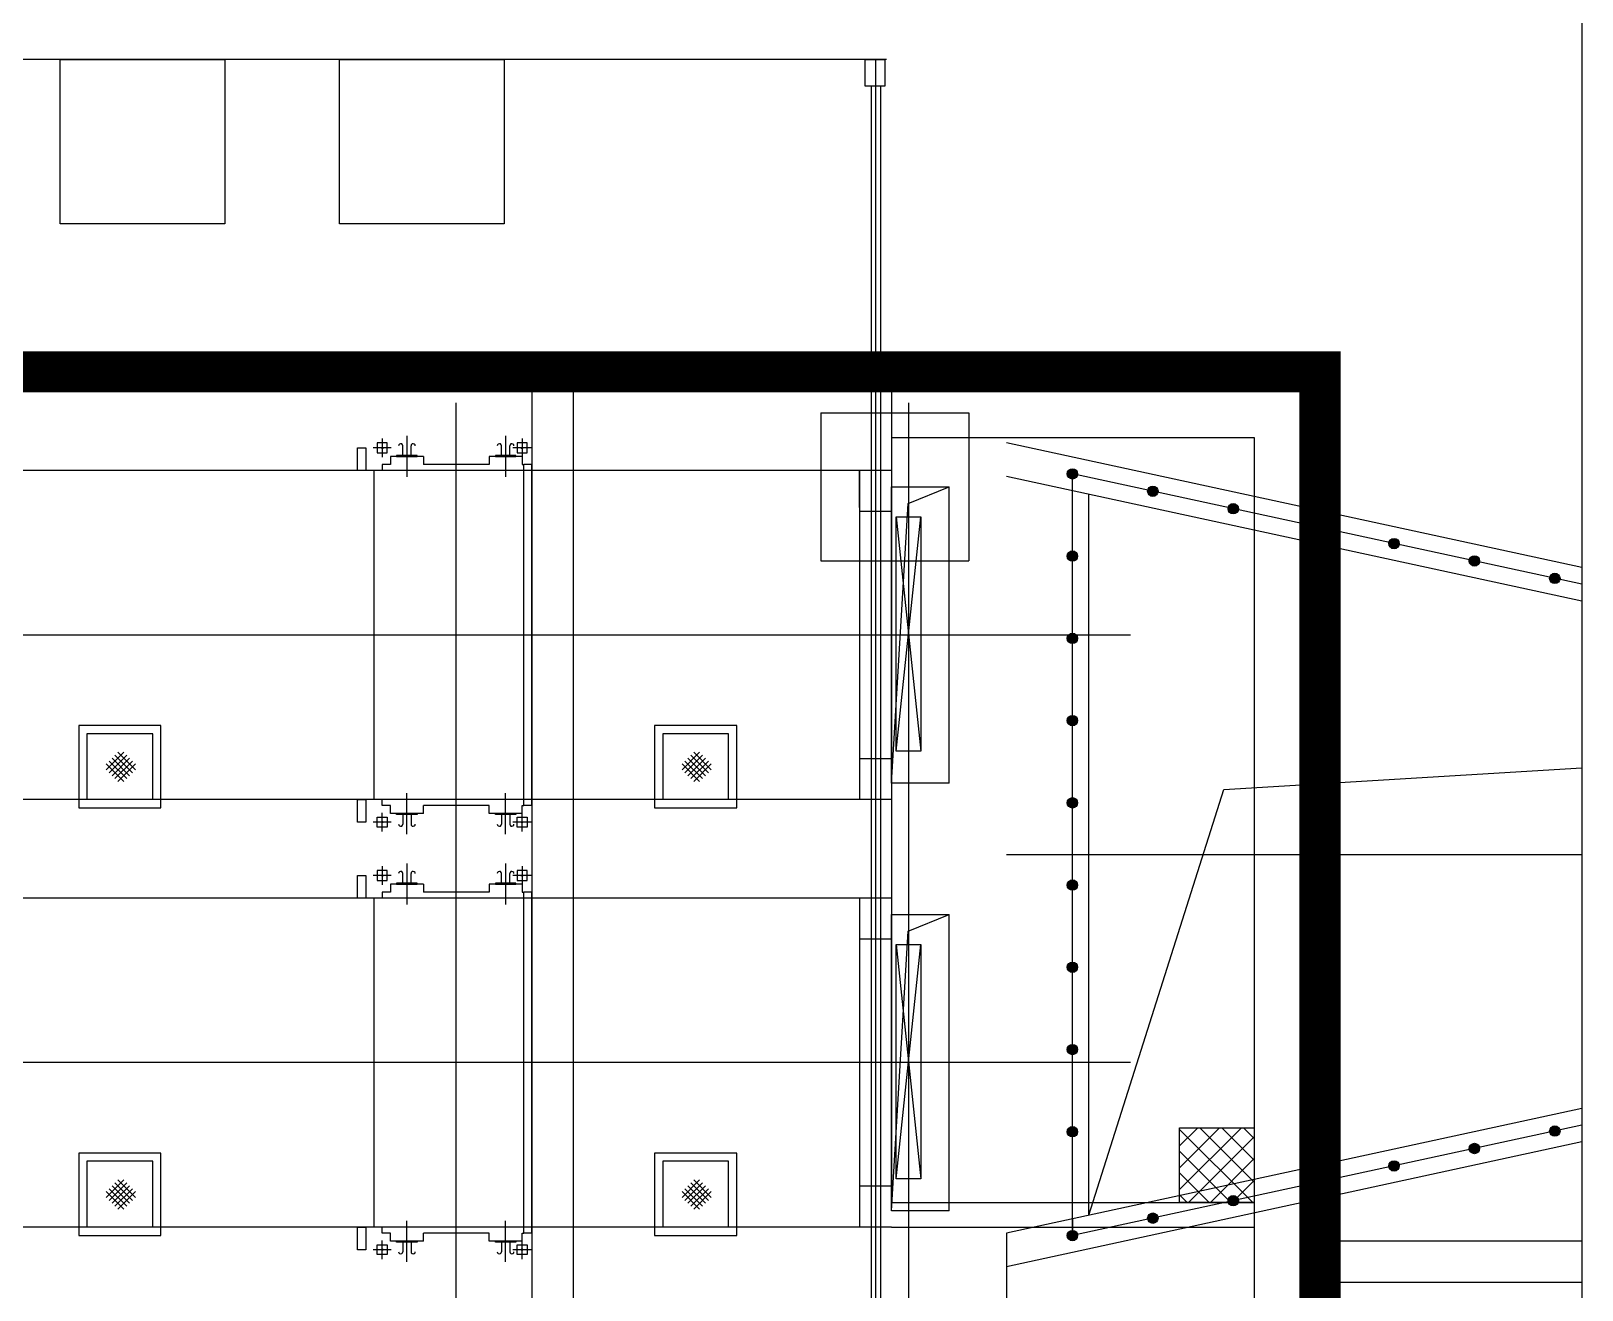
# Model space of a CAD drawing. Extents: x 93518 to 937116, y -359949 to 58022.
# Drawn here: x 694149 to 695080, y -116773 to -116016 of the extents above; entities that cross this region are included whole.
import ezdxf

# ---------------------------------------------------------------- set-up
doc = ezdxf.new("R2010")
doc.units = 0
doc.header["$LTSCALE"] = 1000
doc.header["$MEASUREMENT"] = 0
doc.layers.get('0').update_dxf_attribs({"color": 8, "linetype": 'CONTINUOUS'})
doc.layers.add('Z-本期建构筑物', color=8, linetype='CONTINUOUS')
doc.styles.add('HZ', font='geditxt.shx', dxfattribs={"width": 0.8, "bigfont": 'dxt.shx'})

# ---------------------------------------------------------------- blocks, each defined once
blk = doc.blocks.new('wq')
at = {"ltscale": 10}
for points in [[(3821.4617, 1716.3313, 1), (3821.3353, 1716.3313, 1)], [(3822.439, 1716.1195, 1), (3822.3126, 1716.1195, 1)], [(3823.4163, 1715.9076, 1), (3823.2899, 1715.9076, 1)], [(3824.3936, 1715.6957, 1), (3824.2672, 1715.6957, 1)], [(3825.3709, 1715.4839, 1), (3825.2445, 1715.4839, 1)], [(3821.4617, 1715.3313, 1), (3821.3353, 1715.3313, 1)], [(3826.3482, 1715.272, 1), (3826.2218, 1715.272, 1)], [(3827.3255, 1715.0602, 1), (3827.1991, 1715.0602, 1)], [(3821.4617, 1714.3313, 1), (3821.3353, 1714.3313, 1)], [(3821.4617, 1713.3313, 1), (3821.3353, 1713.3313, 1)], [(3821.4617, 1712.3313, 1), (3821.3353, 1712.3313, 1)], [(3821.4617, 1711.3313, 1), (3821.3353, 1711.3313, 1)], [(3821.4617, 1710.3313, 1), (3821.3353, 1710.3313, 1)], [(3821.4617, 1709.3313, 1), (3821.3353, 1709.3313, 1)], [(3821.4617, 1708.3313, 1), (3821.3353, 1708.3313, 1)], [(3827.1991, 1708.3401, 1), (3827.3255, 1708.3401, 1)], [(3826.2218, 1708.1282, 1), (3826.3482, 1708.1282, 1)], [(3825.2445, 1707.9163, 1), (3825.3709, 1707.9163, 1)], [(3824.2672, 1707.7045, 1), (3824.3936, 1707.7045, 1)], [(3823.2899, 1707.4926, 1), (3823.4163, 1707.4926, 1)], [(3822.3126, 1707.2808, 1), (3822.439, 1707.2808, 1)], [(3821.3353, 1707.0689, 1), (3821.4617, 1707.0689, 1)]]:
    blk.add_hatch(color=8, dxfattribs=at).paths.add_polyline_path(points)
at = {"color": 8, "ltscale": 10}
for p, q in [((3819.1403, 1721.372), (3796.2785, 1721.372)), ((3809.0954, 1721.372), (3811.0954, 1721.372)), ((3809.0954, 1719.372), (3809.0954, 1721.372)), ((3811.0954, 1721.372), (3811.0954, 1719.372)), ((3812.4908, 1721.372), (3814.4908, 1721.372)), ((3812.4908, 1719.372), (3812.4908, 1721.372)), ((3814.4908, 1721.372), (3814.4908, 1719.372)), ((3818.8769, 1721.372), (3818.8769, 1721.0507)), ((3818.8769, 1721.372), (3819.1227, 1721.372)), ((3819.0083, 1686.572), (3819.0083, 1721.372)), ((3819.1227, 1721.0507), (3819.1227, 1721.372)), ((3818.8769, 1721.0507), (3819.1227, 1721.0507)), ((3818.9521, 1721.0507), (3818.9521, 1686.8934)), ((3819.0656, 1721.0507), (3819.0656, 1686.8934)), ((3811.0954, 1719.372), (3809.0954, 1719.372)), ((3814.4908, 1719.372), (3812.4908, 1719.372)), ((3824.4085, 1717.572), (3797.1285, 1717.572)), ((3813.1604, 1717.572), (3814.7104, 1717.572)), ((3814.7354, 1717.6363), (3815.0125, 1717.6363)), ((3814.8285, 1717.6363), (3814.8285, 1696.7)), ((3815.0125, 1717.5646), (3815.1018, 1717.6865)), ((3815.0125, 1717.6363), (3815.0125, 1717.5646)), ((3815.1018, 1717.6865), (3815.1018, 1717.6353)), ((3815.1018, 1717.6353), (3815.3894, 1717.6353)), ((3815.3285, 1717.6363), (3815.3285, 1696.7)), ((3824.4085, 1695.572), (3824.4085, 1717.572)), ((3824.4085, 1717.572), (3824.4085, 1716.122)), ((3819.2002, 1717.472), (3819.2002, 1707.547)), ((3813.9085, 1694.5292), (3813.9085, 1717.1949)), ((3819.4085, 1694.5292), (3819.4085, 1717.1949)), ((3818.3387, 1717.072), (3820.1387, 1717.072)), ((3818.3387, 1717.072), (3818.3387, 1715.272)), ((3820.1387, 1717.072), (3820.1387, 1715.272)), ((3812.7085, 1716.647), (3812.8085, 1716.647)), ((3812.7085, 1716.372), (3812.7085, 1716.647)), ((3812.8085, 1716.647), (3812.8085, 1716.372)), ((3813.119, 1716.647), (3812.898, 1716.647)), ((3812.9485, 1716.707), (3812.9485, 1716.587)), ((3813.0685, 1716.707), (3812.9485, 1716.707)), ((3813.0085, 1716.7605), (3813.0085, 1716.5335)), ((3813.0685, 1716.587), (3813.0685, 1716.707)), ((3813.2585, 1716.554), (3813.2585, 1716.6721)), ((3813.3085, 1716.7939), (3813.3085, 1716.2942)), ((3813.3585, 1716.554), (3813.3585, 1716.6721)), ((3814.4585, 1716.554), (3814.4585, 1716.6721)), ((3814.5085, 1716.7939), (3814.5085, 1716.2942)), ((3814.5585, 1716.554), (3814.5585, 1716.6721)), ((3814.819, 1716.647), (3814.598, 1716.647)), ((3814.6485, 1716.707), (3814.6485, 1716.587)), ((3814.7685, 1716.707), (3814.6485, 1716.707)), ((3814.7085, 1716.7605), (3814.7085, 1716.5335)), ((3814.7685, 1716.587), (3814.7685, 1716.707)), ((3819.2002, 1716.772), (3823.6085, 1716.772)), ((3827.5926, 1715.1932, 0), (3820.5985, 1716.7094, 0)), ((3823.6085, 1716.772), (3823.6085, 1712.172)), ((3812.9485, 1716.587), (3813.0685, 1716.587)), ((3813.1085, 1716.444), (3813.0085, 1716.444)), ((3813.0085, 1716.444), (3813.0085, 1716.372)), ((3813.5085, 1716.544), (3813.1085, 1716.544)), ((3813.1085, 1716.544), (3813.1085, 1716.444)), ((3813.1874, 1716.554), (3813.1835, 1716.5502)), ((3813.1835, 1716.554), (3813.1835, 1716.544)), ((3813.4335, 1716.554), (3813.1835, 1716.554)), ((3813.1835, 1716.544), (3813.4335, 1716.544)), ((3813.1986, 1716.554), (3813.1886, 1716.544)), ((3813.2098, 1716.554), (3813.1998, 1716.544)), ((3813.221, 1716.554), (3813.211, 1716.544)), ((3813.2323, 1716.554), (3813.2223, 1716.544)), ((3813.2435, 1716.554), (3813.2335, 1716.544)), ((3813.2547, 1716.554), (3813.2447, 1716.544)), ((3813.2659, 1716.554), (3813.2559, 1716.544)), ((3813.2772, 1716.554), (3813.2672, 1716.544)), ((3813.2884, 1716.554), (3813.2784, 1716.544)), ((3813.2996, 1716.554), (3813.2896, 1716.544)), ((3813.3085, 1716.5517), (3813.3008, 1716.544)), ((3813.3108, 1716.554), (3813.3085, 1716.5517)), ((3813.3221, 1716.554), (3813.3121, 1716.544)), ((3813.3333, 1716.554), (3813.3233, 1716.544)), ((3813.3445, 1716.554), (3813.3345, 1716.544)), ((3813.3557, 1716.554), (3813.3457, 1716.544)), ((3813.367, 1716.554), (3813.357, 1716.544)), ((3813.3782, 1716.554), (3813.3682, 1716.544)), ((3813.3894, 1716.554), (3813.3794, 1716.544)), ((3813.4006, 1716.554), (3813.3906, 1716.544)), ((3813.4119, 1716.554), (3813.4019, 1716.544)), ((3813.4231, 1716.554), (3813.4131, 1716.544)), ((3813.4335, 1716.5532), (3813.4243, 1716.544)), ((3813.4335, 1716.544), (3813.4335, 1716.554)), ((3813.5085, 1716.544), (3813.5085, 1716.444)), ((3814.3085, 1716.444), (3813.5085, 1716.444)), ((3814.7085, 1716.544), (3814.3085, 1716.544)), ((3814.3085, 1716.544), (3814.3085, 1716.444)), ((3814.3874, 1716.554), (3814.3835, 1716.5502)), ((3814.3835, 1716.554), (3814.3835, 1716.544)), ((3814.6335, 1716.554), (3814.3835, 1716.554)), ((3814.3835, 1716.544), (3814.6335, 1716.544)), ((3814.3986, 1716.554), (3814.3886, 1716.544)), ((3814.4098, 1716.554), (3814.3998, 1716.544)), ((3814.421, 1716.554), (3814.411, 1716.544)), ((3814.4323, 1716.554), (3814.4223, 1716.544)), ((3814.4435, 1716.554), (3814.4335, 1716.544)), ((3814.4547, 1716.554), (3814.4447, 1716.544)), ((3814.4659, 1716.554), (3814.4559, 1716.544)), ((3814.4772, 1716.554), (3814.4672, 1716.544)), ((3814.4884, 1716.554), (3814.4784, 1716.544)), ((3814.4996, 1716.554), (3814.4896, 1716.544)), ((3814.5085, 1716.5517), (3814.5008, 1716.544)), ((3814.5108, 1716.554), (3814.5085, 1716.5517)), ((3814.5221, 1716.554), (3814.5121, 1716.544)), ((3814.5333, 1716.554), (3814.5233, 1716.544)), ((3814.5445, 1716.554), (3814.5345, 1716.544)), ((3814.5557, 1716.554), (3814.5457, 1716.544)), ((3814.567, 1716.554), (3814.557, 1716.544)), ((3814.5782, 1716.554), (3814.5682, 1716.544)), ((3814.5894, 1716.554), (3814.5794, 1716.544)), ((3814.6006, 1716.554), (3814.5906, 1716.544)), ((3814.6119, 1716.554), (3814.6019, 1716.544)), ((3814.6231, 1716.554), (3814.6131, 1716.544)), ((3814.6335, 1716.5532), (3814.6243, 1716.544)), ((3814.6335, 1716.544), (3814.6335, 1716.554)), ((3814.6485, 1716.587), (3814.7685, 1716.587)), ((3814.7085, 1716.544), (3814.7085, 1716.444)), ((3814.7085, 1716.444), (3814.7285, 1716.444)), ((3814.8285, 1716.444), (3814.7285, 1716.444)), ((3814.7285, 1712.3), (3814.7285, 1716.444)), ((3814.8285, 1712.3), (3814.8285, 1716.444)), ((3824.4085, 1716.572), (3824.4085, 1712.534)), ((3819.2002, 1716.372), (3802.6085, 1716.372)), ((3812.8085, 1716.372), (3812.7085, 1716.372)), ((3813.0085, 1716.372), (3812.8085, 1716.372)), ((3812.9085, 1712.372), (3812.9085, 1716.372)), ((3813.9085, 1712.372), (3813.9085, 1716.372)), ((3818.8085, 1716.372), (3818.8085, 1712.372)), ((3818.8085, 1715.922), (3818.8085, 1716.372)), ((3827.5926, 1714.7839, 0), (3820.5985, 1716.3001, 0)), ((3821.3985, 1716.1267, 0), (3821.3985, 1716.3313, 0)), ((3827.5926, 1714.9886, 0), (3821.3985, 1716.3313, 0)), ((3819.2002, 1716.172), (3819.9002, 1716.172)), ((3819.2002, 1712.572), (3819.2002, 1716.172)), ((3819.4002, 1715.972), (3819.9002, 1716.172)), ((3819.9002, 1712.572), (3819.9002, 1716.172)), ((3821.3985, 1707.2735, 0), (3821.3985, 1716.1267, 0)), ((3821.5985, 1707.3169, 0), (3821.5985, 1716.0833, 0)), ((3819.2002, 1715.872), (3818.8085, 1715.872)), ((3819.2002, 1712.572), (3819.4002, 1715.972)), ((3819.2573, 1715.8092), (3819.5573, 1712.9577)), ((3819.2573, 1712.9577), (3819.5573, 1715.8092)), ((3819.2573, 1712.9577), (3819.2573, 1715.8092)), ((3819.2573, 1715.8092), (3819.5573, 1715.8092)), ((3819.5573, 1715.8092), (3819.5573, 1712.9577)), ((3819.2002, 1715.672), (3819.2002, 1712.9681)), ((3821.3985, 1715.1267, 0), (3821.3985, 1715.3313, 0)), ((3818.3387, 1715.272), (3820.1387, 1715.272)), ((3823.6085, 1714.982), (3823.6085, 1708.382)), ((3822.1057, 1714.372), (3794.6089, 1714.372)), ((3815.2185, 1714.372), (3812.5985, 1714.372)), ((3821.3985, 1714.1267, 0), (3821.3985, 1714.3313, 0)), ((3810.3186, 1713.272), (3809.3186, 1713.272)), ((3809.3186, 1713.272), (3809.3186, 1712.272)), ((3810.3186, 1712.272), (3810.3186, 1713.272)), ((3817.3186, 1713.272), (3816.3186, 1713.272)), ((3816.3186, 1713.272), (3816.3186, 1712.272)), ((3817.3186, 1712.272), (3817.3186, 1713.272)), ((3821.3985, 1713.1267, 0), (3821.3985, 1713.3313, 0)), ((3810.2186, 1713.172), (3809.4186, 1713.172)), ((3809.4186, 1713.172), (3809.4186, 1712.372)), ((3810.2186, 1712.372), (3810.2186, 1713.172)), ((3817.2186, 1713.172), (3816.4186, 1713.172)), ((3816.4186, 1713.172), (3816.4186, 1712.372)), ((3817.2186, 1712.372), (3817.2186, 1713.172)), ((3809.6531, 1712.7321), (3809.8665, 1712.9456)), ((3809.6884, 1712.6967), (3809.9019, 1712.9102)), ((3809.7238, 1712.6614), (3809.9372, 1712.8749)), ((3809.9372, 1712.6614), (3809.7238, 1712.8749)), ((3809.9726, 1712.6967), (3809.7591, 1712.9102)), ((3810.0079, 1712.7321), (3809.7945, 1712.9456)), ((3816.6531, 1712.7321), (3816.8665, 1712.9456)), ((3816.6884, 1712.6967), (3816.9019, 1712.9102)), ((3816.7238, 1712.6614), (3816.9372, 1712.8749)), ((3816.9372, 1712.6614), (3816.7238, 1712.8749)), ((3816.9726, 1712.6967), (3816.7591, 1712.9102)), ((3817.0079, 1712.7321), (3816.7945, 1712.9456)), ((3818.8085, 1712.872), (3819.2002, 1712.872)), ((3819.5573, 1712.9577), (3819.2573, 1712.9577)), ((3809.8665, 1712.5907), (3809.6531, 1712.8041)), ((3809.9019, 1712.626), (3809.6884, 1712.8395)), ((3809.7591, 1712.626), (3809.9726, 1712.8395)), ((3809.7945, 1712.5907), (3810.0079, 1712.8041)), ((3816.8665, 1712.5907), (3816.6531, 1712.8041)), ((3816.9019, 1712.626), (3816.6884, 1712.8395)), ((3816.7591, 1712.626), (3816.9726, 1712.8395)), ((3816.7945, 1712.5907), (3817.0079, 1712.8041)), ((3823.2379, 1712.4953), (3827.5926, 1712.7585)), ((3819.9002, 1712.572), (3819.2002, 1712.572)), ((3821.5985, 1707.3169, 0), (3823.2379, 1712.4953)), ((3824.4085, 1712.534), (3824.4085, 1707.711)), ((3819.2002, 1712.372), (3802.6085, 1712.372)), ((3812.7085, 1712.372), (3812.8085, 1712.372)), ((3812.7085, 1712.097), (3812.7085, 1712.372)), ((3813.0085, 1712.372), (3812.8085, 1712.372)), ((3812.8085, 1712.372), (3812.8085, 1712.097)), ((3813.0085, 1712.3), (3813.0085, 1712.372)), ((3813.1085, 1712.3), (3813.0085, 1712.3)), ((3813.1085, 1712.2), (3813.1085, 1712.3)), ((3813.3085, 1711.9502), (3813.3085, 1712.4499)), ((3814.3085, 1712.3), (3813.5085, 1712.3)), ((3813.5085, 1712.2), (3813.5085, 1712.3)), ((3814.3085, 1712.2), (3814.3085, 1712.3)), ((3814.5085, 1711.9502), (3814.5085, 1712.4499)), ((3814.7085, 1712.2), (3814.7085, 1712.3)), ((3814.7085, 1712.3), (3814.7285, 1712.3)), ((3814.8285, 1712.3), (3814.7285, 1712.3)), ((3821.3985, 1712.1267, 0), (3821.3985, 1712.3313, 0)), ((3809.3186, 1712.272), (3810.3186, 1712.272)), ((3812.8085, 1712.097), (3812.7085, 1712.097)), ((3813.119, 1712.097), (3812.898, 1712.097)), ((3812.9485, 1712.157), (3813.0685, 1712.157)), ((3812.9485, 1712.037), (3812.9485, 1712.157)), ((3813.0085, 1711.9835), (3813.0085, 1712.2105)), ((3813.0685, 1712.157), (3813.0685, 1712.037)), ((3813.5085, 1712.2), (3813.1085, 1712.2)), ((3813.1874, 1712.2), (3813.1835, 1712.1962)), ((3813.1835, 1712.2), (3813.4335, 1712.2)), ((3813.1835, 1712.19), (3813.1835, 1712.2)), ((3813.4335, 1712.19), (3813.1835, 1712.19)), ((3813.1986, 1712.2), (3813.1886, 1712.19)), ((3813.2098, 1712.2), (3813.1998, 1712.19)), ((3813.221, 1712.2), (3813.211, 1712.19)), ((3813.2323, 1712.2), (3813.2223, 1712.19)), ((3813.2435, 1712.2), (3813.2335, 1712.19)), ((3813.2547, 1712.2), (3813.2447, 1712.19)), ((3813.2659, 1712.2), (3813.2559, 1712.19)), ((3813.2585, 1712.19), (3813.2585, 1712.072)), ((3813.2772, 1712.2), (3813.2672, 1712.19)), ((3813.2884, 1712.2), (3813.2784, 1712.19)), ((3813.2996, 1712.2), (3813.2896, 1712.19)), ((3813.3085, 1712.1977), (3813.3008, 1712.19)), ((3813.3108, 1712.2), (3813.3085, 1712.1977)), ((3813.3221, 1712.2), (3813.3121, 1712.19)), ((3813.3333, 1712.2), (3813.3233, 1712.19)), ((3813.3445, 1712.2), (3813.3345, 1712.19)), ((3813.3557, 1712.2), (3813.3457, 1712.19)), ((3813.367, 1712.2), (3813.357, 1712.19)), ((3813.3585, 1712.19), (3813.3585, 1712.072)), ((3813.3782, 1712.2), (3813.3682, 1712.19)), ((3813.3894, 1712.2), (3813.3794, 1712.19)), ((3813.4006, 1712.2), (3813.3906, 1712.19)), ((3813.4119, 1712.2), (3813.4019, 1712.19)), ((3813.4231, 1712.2), (3813.4131, 1712.19)), ((3813.4335, 1712.1992), (3813.4243, 1712.19)), ((3813.4335, 1712.2), (3813.4335, 1712.19)), ((3814.7085, 1712.2), (3814.3085, 1712.2)), ((3814.3874, 1712.2), (3814.3835, 1712.1962)), ((3814.3835, 1712.2), (3814.6335, 1712.2)), ((3814.3835, 1712.19), (3814.3835, 1712.2)), ((3814.6335, 1712.19), (3814.3835, 1712.19)), ((3814.3986, 1712.2), (3814.3886, 1712.19)), ((3814.4098, 1712.2), (3814.3998, 1712.19)), ((3814.421, 1712.2), (3814.411, 1712.19)), ((3814.4323, 1712.2), (3814.4223, 1712.19)), ((3814.4435, 1712.2), (3814.4335, 1712.19)), ((3814.4547, 1712.2), (3814.4447, 1712.19)), ((3814.4659, 1712.2), (3814.4559, 1712.19)), ((3814.4585, 1712.19), (3814.4585, 1712.072)), ((3814.4772, 1712.2), (3814.4672, 1712.19)), ((3814.4884, 1712.2), (3814.4784, 1712.19)), ((3814.4996, 1712.2), (3814.4896, 1712.19)), ((3814.5085, 1712.1977), (3814.5008, 1712.19)), ((3814.5108, 1712.2), (3814.5085, 1712.1977)), ((3814.5221, 1712.2), (3814.5121, 1712.19)), ((3814.5333, 1712.2), (3814.5233, 1712.19)), ((3814.5445, 1712.2), (3814.5345, 1712.19)), ((3814.5557, 1712.2), (3814.5457, 1712.19)), ((3814.567, 1712.2), (3814.557, 1712.19)), ((3814.5585, 1712.19), (3814.5585, 1712.072)), ((3814.5782, 1712.2), (3814.5682, 1712.19)), ((3814.5894, 1712.2), (3814.5794, 1712.19)), ((3814.6006, 1712.2), (3814.5906, 1712.19)), ((3814.819, 1712.097), (3814.598, 1712.097)), ((3814.6119, 1712.2), (3814.6019, 1712.19)), ((3814.6231, 1712.2), (3814.6131, 1712.19)), ((3814.6335, 1712.1992), (3814.6243, 1712.19)), ((3814.6335, 1712.2), (3814.6335, 1712.19)), ((3814.6485, 1712.157), (3814.7685, 1712.157)), ((3814.6485, 1712.037), (3814.6485, 1712.157)), ((3814.7085, 1711.9835), (3814.7085, 1712.2105)), ((3814.7685, 1712.157), (3814.7685, 1712.037)), ((3816.3186, 1712.272), (3817.3186, 1712.272)), ((3823.6085, 1712.172), (3823.6085, 1707.172)), ((3813.0685, 1712.037), (3812.9485, 1712.037)), ((3814.7685, 1712.037), (3814.6485, 1712.037)), ((3813.0085, 1711.5605), (3813.0085, 1711.3335)), ((3813.3085, 1711.5939), (3813.3085, 1711.0942)), ((3814.5085, 1711.5939), (3814.5085, 1711.0942)), ((3814.7085, 1711.5605), (3814.7085, 1711.3335)), ((3827.5926, 1711.7001, 0), (3820.5985, 1711.7001, 0)), ((3812.7085, 1711.447), (3812.8085, 1711.447)), ((3812.7085, 1711.172), (3812.7085, 1711.447)), ((3812.8085, 1711.447), (3812.8085, 1711.172)), ((3813.119, 1711.447), (3812.898, 1711.447)), ((3812.9485, 1711.507), (3812.9485, 1711.387)), ((3813.0685, 1711.507), (3812.9485, 1711.507)), ((3812.9485, 1711.387), (3813.0685, 1711.387)), ((3813.0685, 1711.387), (3813.0685, 1711.507)), ((3813.5085, 1711.344), (3813.1085, 1711.344)), ((3813.1085, 1711.344), (3813.1085, 1711.244)), ((3813.1874, 1711.354), (3813.1835, 1711.3502)), ((3813.1835, 1711.354), (3813.1835, 1711.344)), ((3813.4335, 1711.354), (3813.1835, 1711.354)), ((3813.1835, 1711.344), (3813.4335, 1711.344)), ((3813.1986, 1711.354), (3813.1886, 1711.344)), ((3813.2098, 1711.354), (3813.1998, 1711.344)), ((3813.221, 1711.354), (3813.211, 1711.344)), ((3813.2323, 1711.354), (3813.2223, 1711.344)), ((3813.2435, 1711.354), (3813.2335, 1711.344)), ((3813.2547, 1711.354), (3813.2447, 1711.344)), ((3813.2659, 1711.354), (3813.2559, 1711.344)), ((3813.2585, 1711.354), (3813.2585, 1711.4721)), ((3813.2772, 1711.354), (3813.2672, 1711.344)), ((3813.2884, 1711.354), (3813.2784, 1711.344)), ((3813.2996, 1711.354), (3813.2896, 1711.344)), ((3813.3085, 1711.3517), (3813.3008, 1711.344)), ((3813.3108, 1711.354), (3813.3085, 1711.3517)), ((3813.3221, 1711.354), (3813.3121, 1711.344)), ((3813.3333, 1711.354), (3813.3233, 1711.344)), ((3813.3445, 1711.354), (3813.3345, 1711.344)), ((3813.3557, 1711.354), (3813.3457, 1711.344)), ((3813.367, 1711.354), (3813.357, 1711.344)), ((3813.3585, 1711.354), (3813.3585, 1711.4721)), ((3813.3782, 1711.354), (3813.3682, 1711.344)), ((3813.3894, 1711.354), (3813.3794, 1711.344)), ((3813.4006, 1711.354), (3813.3906, 1711.344)), ((3813.4119, 1711.354), (3813.4019, 1711.344)), ((3813.4231, 1711.354), (3813.4131, 1711.344)), ((3813.4335, 1711.3532), (3813.4243, 1711.344)), ((3813.4335, 1711.344), (3813.4335, 1711.354)), ((3813.5085, 1711.344), (3813.5085, 1711.244)), ((3814.7085, 1711.344), (3814.3085, 1711.344)), ((3814.3085, 1711.344), (3814.3085, 1711.244)), ((3814.3874, 1711.354), (3814.3835, 1711.3502)), ((3814.3835, 1711.354), (3814.3835, 1711.344)), ((3814.6335, 1711.354), (3814.3835, 1711.354)), ((3814.3835, 1711.344), (3814.6335, 1711.344)), ((3814.3986, 1711.354), (3814.3886, 1711.344)), ((3814.4098, 1711.354), (3814.3998, 1711.344)), ((3814.421, 1711.354), (3814.411, 1711.344)), ((3814.4323, 1711.354), (3814.4223, 1711.344)), ((3814.4435, 1711.354), (3814.4335, 1711.344)), ((3814.4547, 1711.354), (3814.4447, 1711.344)), ((3814.4659, 1711.354), (3814.4559, 1711.344)), ((3814.4585, 1711.354), (3814.4585, 1711.4721)), ((3814.4772, 1711.354), (3814.4672, 1711.344)), ((3814.4884, 1711.354), (3814.4784, 1711.344)), ((3814.4996, 1711.354), (3814.4896, 1711.344)), ((3814.5085, 1711.3517), (3814.5008, 1711.344)), ((3814.5108, 1711.354), (3814.5085, 1711.3517)), ((3814.5221, 1711.354), (3814.5121, 1711.344)), ((3814.5333, 1711.354), (3814.5233, 1711.344)), ((3814.5445, 1711.354), (3814.5345, 1711.344)), ((3814.5557, 1711.354), (3814.5457, 1711.344)), ((3814.567, 1711.354), (3814.557, 1711.344)), ((3814.5585, 1711.354), (3814.5585, 1711.4721)), ((3814.5782, 1711.354), (3814.5682, 1711.344)), ((3814.5894, 1711.354), (3814.5794, 1711.344)), ((3814.6006, 1711.354), (3814.5906, 1711.344)), ((3814.819, 1711.447), (3814.598, 1711.447)), ((3814.6119, 1711.354), (3814.6019, 1711.344)), ((3814.6231, 1711.354), (3814.6131, 1711.344)), ((3814.6335, 1711.3532), (3814.6243, 1711.344)), ((3814.6335, 1711.344), (3814.6335, 1711.354)), ((3814.6485, 1711.507), (3814.6485, 1711.387)), ((3814.7685, 1711.507), (3814.6485, 1711.507)), ((3814.6485, 1711.387), (3814.7685, 1711.387)), ((3814.7085, 1711.344), (3814.7085, 1711.244)), ((3814.7685, 1711.387), (3814.7685, 1711.507)), ((3819.2002, 1711.172), (3802.6085, 1711.172)), ((3812.8085, 1711.172), (3812.7085, 1711.172)), ((3813.0085, 1711.172), (3812.8085, 1711.172)), ((3812.9085, 1707.172), (3812.9085, 1711.172)), ((3813.1085, 1711.244), (3813.0085, 1711.244)), ((3813.0085, 1711.244), (3813.0085, 1711.172)), ((3814.3085, 1711.244), (3813.5085, 1711.244)), ((3813.9085, 1707.172), (3813.9085, 1711.172)), ((3814.7085, 1711.244), (3814.7285, 1711.244)), ((3814.8285, 1711.244), (3814.7285, 1711.244)), ((3814.7285, 1707.1), (3814.7285, 1711.244)), ((3814.8285, 1707.1), (3814.8285, 1711.244)), ((3818.8085, 1711.172), (3818.8085, 1707.172)), ((3821.3985, 1711.1267, 0), (3821.3985, 1711.3313, 0)), ((3819.2002, 1710.972), (3819.9002, 1710.972)), ((3819.2002, 1707.372), (3819.2002, 1710.972)), ((3819.4002, 1710.772), (3819.9002, 1710.972)), ((3819.9002, 1707.372), (3819.9002, 1710.972)), ((3819.2002, 1707.372), (3819.4002, 1710.772)), ((3819.2002, 1710.672), (3818.8085, 1710.672)), ((3819.2573, 1710.6092), (3819.5573, 1707.7577)), ((3819.2573, 1707.7577), (3819.5573, 1710.6092)), ((3819.2573, 1707.7577), (3819.2573, 1710.6092)), ((3819.2573, 1710.6092), (3819.5573, 1710.6092)), ((3819.5573, 1710.6092), (3819.5573, 1707.7577)), ((3819.2002, 1710.472), (3819.2002, 1707.7681)), ((3821.3985, 1710.1267, 0), (3821.3985, 1710.3313, 0)), ((3821.3985, 1709.1267, 0), (3821.3985, 1709.3313, 0)), ((3822.1057, 1709.172), (3794.6089, 1709.172)), ((3815.2185, 1709.172), (3812.5985, 1709.172)), ((3827.5926, 1708.6163, 0), (3820.5985, 1707.1001, 0)), ((3827.5926, 1708.4117, 0), (3821.3985, 1707.0689, 0)), ((3821.3985, 1708.1267, 0), (3821.3985, 1708.3313, 0)), ((3823.4524, 1708.3797), (3822.7016, 1707.629)), ((3823.1872, 1708.3797), (3822.7016, 1707.8941)), ((3822.922, 1708.3797), (3822.7016, 1708.1593)), ((3822.7016, 1707.472), (3822.7016, 1708.3797)), ((3822.7016, 1708.3797), (3823.6085, 1708.3797)), ((3823.5906, 1707.472), (3822.7016, 1708.361)), ((3823.6085, 1707.7194), (3822.9481, 1708.3797)), ((3823.6085, 1707.9845), (3823.2133, 1708.3797)), ((3823.6085, 1708.2497), (3823.4785, 1708.3797)), ((3823.6085, 1708.3797), (3823.6085, 1707.472)), ((3827.5926, 1708.207, 0), (3820.5985, 1706.6908, 0)), ((3823.6085, 1708.2706), (3822.8099, 1707.472)), ((3810.3186, 1708.072), (3809.3186, 1708.072)), ((3809.3186, 1708.072), (3809.3186, 1707.072)), ((3810.2186, 1707.972), (3809.4186, 1707.972)), ((3809.4186, 1707.972), (3809.4186, 1707.172)), ((3810.2186, 1707.172), (3810.2186, 1707.972)), ((3810.3186, 1707.072), (3810.3186, 1708.072)), ((3817.3186, 1708.072), (3816.3186, 1708.072)), ((3816.3186, 1708.072), (3816.3186, 1707.072)), ((3817.2186, 1707.972), (3816.4186, 1707.972)), ((3816.4186, 1707.972), (3816.4186, 1707.172)), ((3817.2186, 1707.172), (3817.2186, 1707.972)), ((3817.3186, 1707.072), (3817.3186, 1708.072)), ((3823.3255, 1707.472), (3822.7016, 1708.0959)), ((3823.6085, 1708.0055), (3823.075, 1707.472)), ((3819.5573, 1707.7577), (3819.2573, 1707.7577)), ((3823.0603, 1707.472), (3822.7016, 1707.8307)), ((3809.6531, 1707.5321), (3809.8665, 1707.7456)), ((3809.8665, 1707.3907), (3809.6531, 1707.6041)), ((3809.6884, 1707.4967), (3809.9019, 1707.7102)), ((3809.9019, 1707.426), (3809.6884, 1707.6395)), ((3809.7238, 1707.4614), (3809.9372, 1707.6749)), ((3809.9372, 1707.4614), (3809.7238, 1707.6749)), ((3809.9726, 1707.4967), (3809.7591, 1707.7102)), ((3809.7591, 1707.426), (3809.9726, 1707.6395)), ((3810.0079, 1707.5321), (3809.7945, 1707.7456)), ((3809.7945, 1707.3907), (3810.0079, 1707.6041)), ((3816.6531, 1707.5321), (3816.8665, 1707.7456)), ((3816.8665, 1707.3907), (3816.6531, 1707.6041)), ((3816.6884, 1707.4967), (3816.9019, 1707.7102)), ((3816.9019, 1707.426), (3816.6884, 1707.6395)), ((3816.7238, 1707.4614), (3816.9372, 1707.6749)), ((3816.9372, 1707.4614), (3816.7238, 1707.6749)), ((3816.9726, 1707.4967), (3816.7591, 1707.7102)), ((3816.7591, 1707.426), (3816.9726, 1707.6395)), ((3817.0079, 1707.5321), (3816.7945, 1707.7456)), ((3816.7945, 1707.3907), (3817.0079, 1707.6041)), ((3818.8085, 1707.672), (3819.2002, 1707.672)), ((3823.6085, 1707.7403), (3823.3402, 1707.472)), ((3819.2002, 1707.472), (3823.6085, 1707.472)), ((3822.7951, 1707.472), (3822.7016, 1707.5655)), ((3823.6085, 1707.472), (3822.7016, 1707.472)), ((3823.6085, 1707.4751), (3823.6054, 1707.472)), ((3813.3085, 1706.7502), (3813.3085, 1707.2499)), ((3814.5085, 1706.7502), (3814.5085, 1707.2499)), ((3819.9002, 1707.372), (3819.2002, 1707.372)), ((3821.3985, 1707.1267, 0), (3821.3985, 1707.3313, 0)), ((3821.3985, 1707.2735, 0), (3821.3985, 1707.0689, 0)), ((3821.3985, 1707.2735, 0), (3821.3985, 1707.0689, 0)), ((3819.2002, 1707.172), (3802.6085, 1707.172)), ((3809.3186, 1707.072), (3810.3186, 1707.072)), ((3812.7085, 1707.172), (3812.8085, 1707.172)), ((3812.7085, 1706.897), (3812.7085, 1707.172)), ((3813.0085, 1707.172), (3812.8085, 1707.172)), ((3812.8085, 1707.172), (3812.8085, 1706.897)), ((3813.0085, 1707.1), (3813.0085, 1707.172)), ((3813.1085, 1707.1), (3813.0085, 1707.1)), ((3813.0085, 1706.7835), (3813.0085, 1707.0105)), ((3813.1085, 1707), (3813.1085, 1707.1)), ((3814.3085, 1707.1), (3813.5085, 1707.1)), ((3813.5085, 1707), (3813.5085, 1707.1)), ((3814.3085, 1707), (3814.3085, 1707.1)), ((3814.7085, 1707), (3814.7085, 1707.1)), ((3814.7085, 1707.1), (3814.7285, 1707.1)), ((3814.7085, 1706.7835), (3814.7085, 1707.0105)), ((3814.8285, 1707.1), (3814.7285, 1707.1)), ((3816.3186, 1707.072), (3817.3186, 1707.072)), ((3819.2002, 1707.172), (3823.6085, 1707.172)), ((3820.5985, 1707.1001, 0), (3820.5985, 1705.9001, 0)), ((3820.5985, 1707.1001, 0), (3820.5985, 1705.9001, 0)), ((3823.6085, 1707.172), (3823.6085, 1701.772)), ((3812.8085, 1706.897), (3812.7085, 1706.897)), ((3813.119, 1706.897), (3812.898, 1706.897)), ((3812.9485, 1706.957), (3813.0685, 1706.957)), ((3812.9485, 1706.837), (3812.9485, 1706.957)), ((3813.0685, 1706.837), (3812.9485, 1706.837)), ((3813.0685, 1706.957), (3813.0685, 1706.837)), ((3813.5085, 1707), (3813.1085, 1707)), ((3813.1874, 1707), (3813.1835, 1706.9962)), ((3813.1835, 1707), (3813.4335, 1707)), ((3813.1835, 1706.99), (3813.1835, 1707)), ((3813.4335, 1706.99), (3813.1835, 1706.99)), ((3813.1986, 1707), (3813.1886, 1706.99)), ((3813.2098, 1707), (3813.1998, 1706.99)), ((3813.221, 1707), (3813.211, 1706.99)), ((3813.2323, 1707), (3813.2223, 1706.99)), ((3813.2435, 1707), (3813.2335, 1706.99)), ((3813.2547, 1707), (3813.2447, 1706.99)), ((3813.2659, 1707), (3813.2559, 1706.99)), ((3813.2585, 1706.99), (3813.2585, 1706.872)), ((3813.2772, 1707), (3813.2672, 1706.99)), ((3813.2884, 1707), (3813.2784, 1706.99)), ((3813.2996, 1707), (3813.2896, 1706.99)), ((3813.3085, 1706.9977), (3813.3008, 1706.99)), ((3813.3108, 1707), (3813.3085, 1706.9977)), ((3813.3221, 1707), (3813.3121, 1706.99)), ((3813.3333, 1707), (3813.3233, 1706.99)), ((3813.3445, 1707), (3813.3345, 1706.99)), ((3813.3557, 1707), (3813.3457, 1706.99)), ((3813.367, 1707), (3813.357, 1706.99)), ((3813.3585, 1706.99), (3813.3585, 1706.872)), ((3813.3782, 1707), (3813.3682, 1706.99)), ((3813.3894, 1707), (3813.3794, 1706.99)), ((3813.4006, 1707), (3813.3906, 1706.99)), ((3813.4119, 1707), (3813.4019, 1706.99)), ((3813.4231, 1707), (3813.4131, 1706.99)), ((3813.4335, 1706.9992), (3813.4243, 1706.99)), ((3813.4335, 1707), (3813.4335, 1706.99)), ((3814.7085, 1707), (3814.3085, 1707)), ((3814.3874, 1707), (3814.3835, 1706.9962)), ((3814.3835, 1707), (3814.6335, 1707)), ((3814.3835, 1706.99), (3814.3835, 1707)), ((3814.6335, 1706.99), (3814.3835, 1706.99)), ((3814.3986, 1707), (3814.3886, 1706.99)), ((3814.4098, 1707), (3814.3998, 1706.99)), ((3814.421, 1707), (3814.411, 1706.99)), ((3814.4323, 1707), (3814.4223, 1706.99)), ((3814.4435, 1707), (3814.4335, 1706.99)), ((3814.4547, 1707), (3814.4447, 1706.99)), ((3814.4659, 1707), (3814.4559, 1706.99)), ((3814.4585, 1706.99), (3814.4585, 1706.872)), ((3814.4772, 1707), (3814.4672, 1706.99)), ((3814.4884, 1707), (3814.4784, 1706.99)), ((3814.4996, 1707), (3814.4896, 1706.99)), ((3814.5085, 1706.9977), (3814.5008, 1706.99)), ((3814.5108, 1707), (3814.5085, 1706.9977)), ((3814.5221, 1707), (3814.5121, 1706.99)), ((3814.5333, 1707), (3814.5233, 1706.99)), ((3814.5445, 1707), (3814.5345, 1706.99)), ((3814.5557, 1707), (3814.5457, 1706.99)), ((3814.567, 1707), (3814.557, 1706.99)), ((3814.5585, 1706.99), (3814.5585, 1706.872)), ((3814.5782, 1707), (3814.5682, 1706.99)), ((3814.5894, 1707), (3814.5794, 1706.99)), ((3814.6006, 1707), (3814.5906, 1706.99)), ((3814.819, 1706.897), (3814.598, 1706.897)), ((3814.6119, 1707), (3814.6019, 1706.99)), ((3814.6231, 1707), (3814.6131, 1706.99)), ((3814.6335, 1706.9992), (3814.6243, 1706.99)), ((3814.6335, 1707), (3814.6335, 1706.99)), ((3814.6485, 1706.957), (3814.7685, 1706.957)), ((3814.6485, 1706.837), (3814.6485, 1706.957)), ((3814.7685, 1706.837), (3814.6485, 1706.837)), ((3814.7685, 1706.957), (3814.7685, 1706.837))]:
    blk.add_line(p, q, dxfattribs=at)
at = {"color": 8}
for p, q in [((3827.5926, 1707), (3824.4085, 1707)), ((3827.5926, 1706.5), (3824.4085, 1706.5))]:
    blk.add_line(p, q, dxfattribs=at)
at = {"color": 4}
blk.add_lwpolyline([(3669.988, 1760.9255), (3827.5926, 1760.9255), (3827.5926, 1609.2374), (3669.988, 1609.2374)], close=True, dxfattribs=at)
at = {"color": 8, "ltscale": 10, "const_width": 0.5}
blk.add_lwpolyline([(3796.2785, 1695.572), (3824.4085, 1695.572), (3824.4085, 1717.572), (3796.2785, 1717.572)], close=True, dxfattribs=at)
at = {"color": 8, "ltscale": 10}
for centre in [(3821.3985, 1716.3313, 0), (3822.3758, 1716.1195, 0), (3823.3531, 1715.9076, 0), (3824.3304, 1715.6957, 0), (3825.3077, 1715.4839, 0), (3821.3985, 1715.3313, 0), (3826.285, 1715.272, 0), (3827.2623, 1715.0602, 0), (3821.3985, 1714.3313, 0), (3821.3985, 1713.3313, 0), (3821.3985, 1712.3313, 0), (3821.3985, 1711.3313, 0), (3821.3985, 1710.3313, 0), (3821.3985, 1709.3313, 0), (3821.3985, 1708.3313, 0), (3827.2623, 1708.3401, 0), (3826.285, 1708.1282, 0), (3825.3077, 1707.9163, 0), (3824.3304, 1707.7045, 0), (3823.3531, 1707.4926, 0), (3822.3758, 1707.2808, 0), (3821.3985, 1707.0689, 0)]:
    blk.add_circle(centre, 0.0632, dxfattribs=at)
for centre, major_axis, start_param, end_param in [((3813.0085, 1716.647, 20000), (0.0065, -0.0065), 3.9269908, 10.2101761), ((3813.2326, 1716.6721, 20000), (0.0183, -0.0183), 0.7856896, 3.963213), ((3813.3843, 1716.6721, 20000), (0.0183, -0.0183), 0.749176, 3.9266994), ((3814.4326, 1716.6721, 20000), (0.0183, -0.0183), 0.7856896, 3.963213), ((3814.5843, 1716.6721, 20000), (0.0183, -0.0183), 0.749176, 3.9266994), ((3814.7085, 1716.647, 20000), (0.0065, -0.0065), 3.9269908, 10.2101761), ((3813.0085, 1712.097, 20000), (0.0065, -0.0065), 3.9269908, 10.2101761), ((3814.7085, 1712.097, 20000), (0.0065, -0.0065), 3.9269908, 10.2101761), ((3813.2326, 1712.072, 20000), (-0.0183, -0.0183), 5.461565, 8.6390884), ((3813.3843, 1712.072, 20000), (-0.0183, -0.0183), 5.4980785, 8.675602), ((3814.4326, 1712.072, 20000), (-0.0183, -0.0183), 5.461565, 8.6390884), ((3814.5843, 1712.072, 20000), (-0.0183, -0.0183), 5.4980785, 8.675602), ((3813.0085, 1711.447), (0.0065, -0.0065), 3.9269908, 10.2101761), ((3813.2326, 1711.4721), (0.0183, -0.0183), 0.7856896, 3.963213), ((3813.3843, 1711.4721), (0.0183, -0.0183), 0.749176, 3.9266994), ((3814.4326, 1711.4721), (0.0183, -0.0183), 0.7856896, 3.963213), ((3814.5843, 1711.4721), (0.0183, -0.0183), 0.749176, 3.9266994), ((3814.7085, 1711.447), (0.0065, -0.0065), 3.9269908, 10.2101761), ((3813.0085, 1706.897), (0.0065, -0.0065), 3.9269908, 10.2101761), ((3813.2326, 1706.872), (-0.0183, -0.0183), 5.461565, 8.6390884), ((3813.3843, 1706.872), (-0.0183, -0.0183), 5.4980785, 8.675602), ((3814.4326, 1706.872), (-0.0183, -0.0183), 5.461565, 8.6390884), ((3814.5843, 1706.872), (-0.0183, -0.0183), 5.4980785, 8.675602), ((3814.7085, 1706.897), (0.0065, -0.0065), 3.9269908, 10.2101761)]:
    blk.add_ellipse(centre, major_axis=major_axis, ratio=1, start_param=start_param, end_param=end_param, dxfattribs=at)
at = {"color": 8, "style": 'HZ', "width": 0.8}
for p in [(3758.7668, 1735.8555), (3729.686, 1643.9264), (3799.3404, 1612.5855)]:
    blk.add_attdef('9.80', p, '', height=3.5, dxfattribs=at)

msp = doc.modelspace()

# ---------------------------------------------------------------- block references
at = {"layer": 'Z-本期建构筑物', "xscale": 49.42079999997804, "yscale": 49.42079999997804, "zscale": 49.42079999997804}
msp.add_blockref('wq', (505917.62, -201104.67), dxfattribs=at)

doc.saveas('drawing.dxf')
